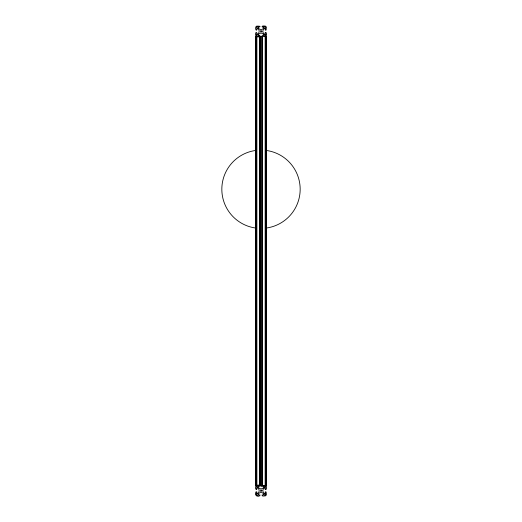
<?xml version="1.0" encoding="UTF-8"?>
<svg xmlns="http://www.w3.org/2000/svg" width="522" height="522" viewBox="0 0 522 522"><rect width="100%" height="100%" fill="white"/><g stroke="black" fill="none" stroke-linecap="round" stroke-linejoin="round"><path stroke-width="0.78" d="M255.747 437.058L255.76 434.154M255.754 439.87L255.845 443.106M255.695 370.855L256.015 370.105M255.832 425.521L255.917 422.05M266.083 443.074L266.161 442.702M266.174 442.826L266.155 439.857M255.747 428.184L256.093 427.799M265.92 431.655L265.952 427.825M265.913 425.684L266.096 422.135M266.161 425.508L266.174 422.383M256.021 439.557L255.741 442.858M265.196 485.46C255.251 486.354 264.915 485.728 263.63 486.974C263.388 488.957 260.537 489.258 259.173 488.272C257.137 485.865 259.819 486.687 259.976 485.851C257.49 483.261 253.607 487.15 256.191 489.636C258.044 489.701 254.867 487.646 257.751 488.142C259.617 488.97 259.656 492.2 257.881 493.159C254.893 493.942 258.227 491.47 256.041 491.757C254.11 494.517 256.981 497.675 259.917 495.717C260.191 493.368 258.938 496.402 258.416 494.823C258.149 492.605 261.268 492.031 262.762 492.99C264.432 494.099 263.245 496.148 262.142 494.797C261.496 496.768 264.53 495.867 265.607 495.815C266.918 495.13 265.926 493.199 266.24 492.115C264.276 490.98 266.109 492.781 265.248 493.264C262.99 493.649 262.338 490.452 263.329 488.938C264.223 487.326 266.703 488.383 265.078 489.447C267.094 490.641 267.094 485.577 265.196 485.46L265.196 36.54C267.068 36.409 267.16 31.483 265.091 32.514C266.625 33.63 264.295 34.667 263.329 33.062C262.364 31.561 262.957 28.423 265.189 28.723C266.364 29.186 264.073 30.922 266.233 29.956C265.92 28.867 266.97 26.759 265.515 26.152C264.569 25.963 261.046 25.513 262.325 27.274C263.199 25.617 264.393 28.038 262.873 28.912C261.437 30.022 258.214 29.467 258.41 27.235C260.087 26.863 261.835 26.035 256.687 26.113C254.508 26.524 256.021 32.292 256.928 29.519C255.023 29.049 258.729 27.992 258.801 29.695C259.734 31.248 258.886 34.524 256.635 33.832C257.463 31.457 254.743 31.796 255.8 35.529C256.002 37.33 260.7 37.506 259.878 35.424C259.121 36.312 257.855 35.803 258.697 34.211C259.845 32.632 263.134 32.821 263.623 34.876C263.949 37.206 261.104 34.165 262.455 36.54M256.087 376.075C255.121 376.701 255.291 379.057 256.087 380.023M266.213 379.768L265.992 376.16M256.08 421.535L255.689 421.535L255.689 227.86M256.061 433.273L255.728 433.273L255.728 485.473L266.24 485.46L266.187 36.54L255.754 36.56L255.767 485.473M256.015 373.98L255.695 373.595M255.989 437.416L255.721 437.058M265.933 433.658L266.187 434.317M256.002 431.583L255.8 431.244M265.926 370.228L266.135 370.822M255.773 422.539L255.78 425.384M266.155 36.54L266.089 485.473M265.998 36.54L266.011 485.473M265.92 36.54L265.92 485.46M265.822 36.54L265.822 485.46M265.718 36.54L265.718 485.46M265.6 36.54L265.541 485.46M265.483 36.54L265.483 485.46M265.352 36.54L265.352 485.46M262.383 36.54L262.383 485.46M262.24 36.54L262.22 485.46M262.142 36.54L262.064 485.46M261.946 36.54L261.946 485.46M260.093 36.54L260.093 485.46M259.891 36.54L259.943 485.46M259.78 36.54L259.799 485.46M259.715 36.54L259.715 485.46M259.643 36.54L259.643 485.46M256.844 36.54L256.844 485.46M256.654 36.54L256.654 485.46M256.543 36.54L256.524 485.46M256.406 36.54L256.406 485.46M256.295 36.54L256.295 485.46M256.191 36.54L256.191 485.46M256.093 36.54L256.093 485.46M256.008 36.54L255.969 485.473M255.956 36.54L255.884 485.473M266.109 150.427A39.15 39.15 0 0 1 266.109 228.062M255.891 228.062A39.15 39.15 0 0 1 255.891 150.427M265.77 34.524C266.187 38.504 261.659 33.284 265.77 34.524M265.77 493.884C266.187 497.864 261.659 492.644 265.77 493.884M264.106 26.674C263.675 31.3 268.164 25.695 264.112 26.648M264.106 486.034C263.675 490.66 268.164 485.055 264.112 486.008M257.94 26.681C258.351 31.02 254.168 25.578 257.94 26.681M257.94 486.041C258.351 490.38 254.168 484.938 257.94 486.041M256.282 34.478C255.473 38.38 261.254 34.126 256.282 34.478M256.282 493.838C255.473 497.74 261.254 493.486 256.282 493.838M261.907 31.32C260.002 34.322 259.995 28.318 261.907 31.32M261.907 490.68C260.002 493.681 259.995 487.678 261.907 490.68"/></g></svg>
